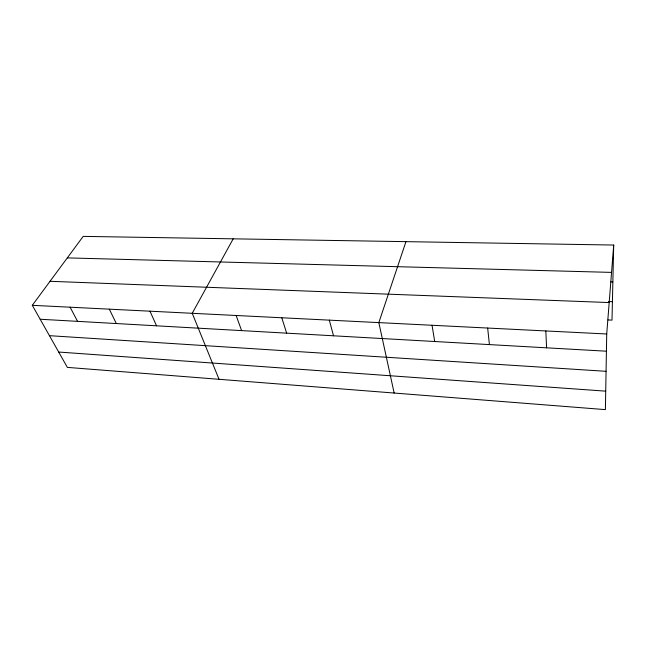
<?xml version="1.0" encoding="UTF-8"?>
<svg xmlns="http://www.w3.org/2000/svg" width="646" height="646" viewBox="0 0 646 646"><rect width="100%" height="100%" fill="white"/><g stroke="black" fill="none" stroke-linecap="round" stroke-linejoin="round"><path stroke-width="0.97" d="M613.7 245.044L606.723 333.99L605.399 409.621L67.362 367.388L32.3 305.316L83.197 236.379L613.7 245.044L611.996 320.125L607.975 319.948M405.963 241.652L378.831 322.612L394.157 393.043M233.198 238.826L192.225 313.294L219.026 379.291M67.313 257.891L611.552 272.394M610.858 281.882L612.86 281.947M608.403 301.537L612.416 301.69M50.033 281.293L609.186 302.562M32.3 305.316L606.723 333.99M40.165 319.245L606.424 351.198M49.451 335.678L606.069 371.313M58.689 352.038L605.722 391.161M70.099 307.197L77.56 321.353M109.295 309.159L116.328 323.541M149.977 311.186L156.534 325.81M236.129 315.49L241.604 330.607M281.793 317.767L286.654 333.15M329.315 320.141L333.514 335.799M432.053 325.269L434.701 341.508M487.657 328.047L489.418 344.593M545.822 330.954L546.597 347.823"/></g></svg>
